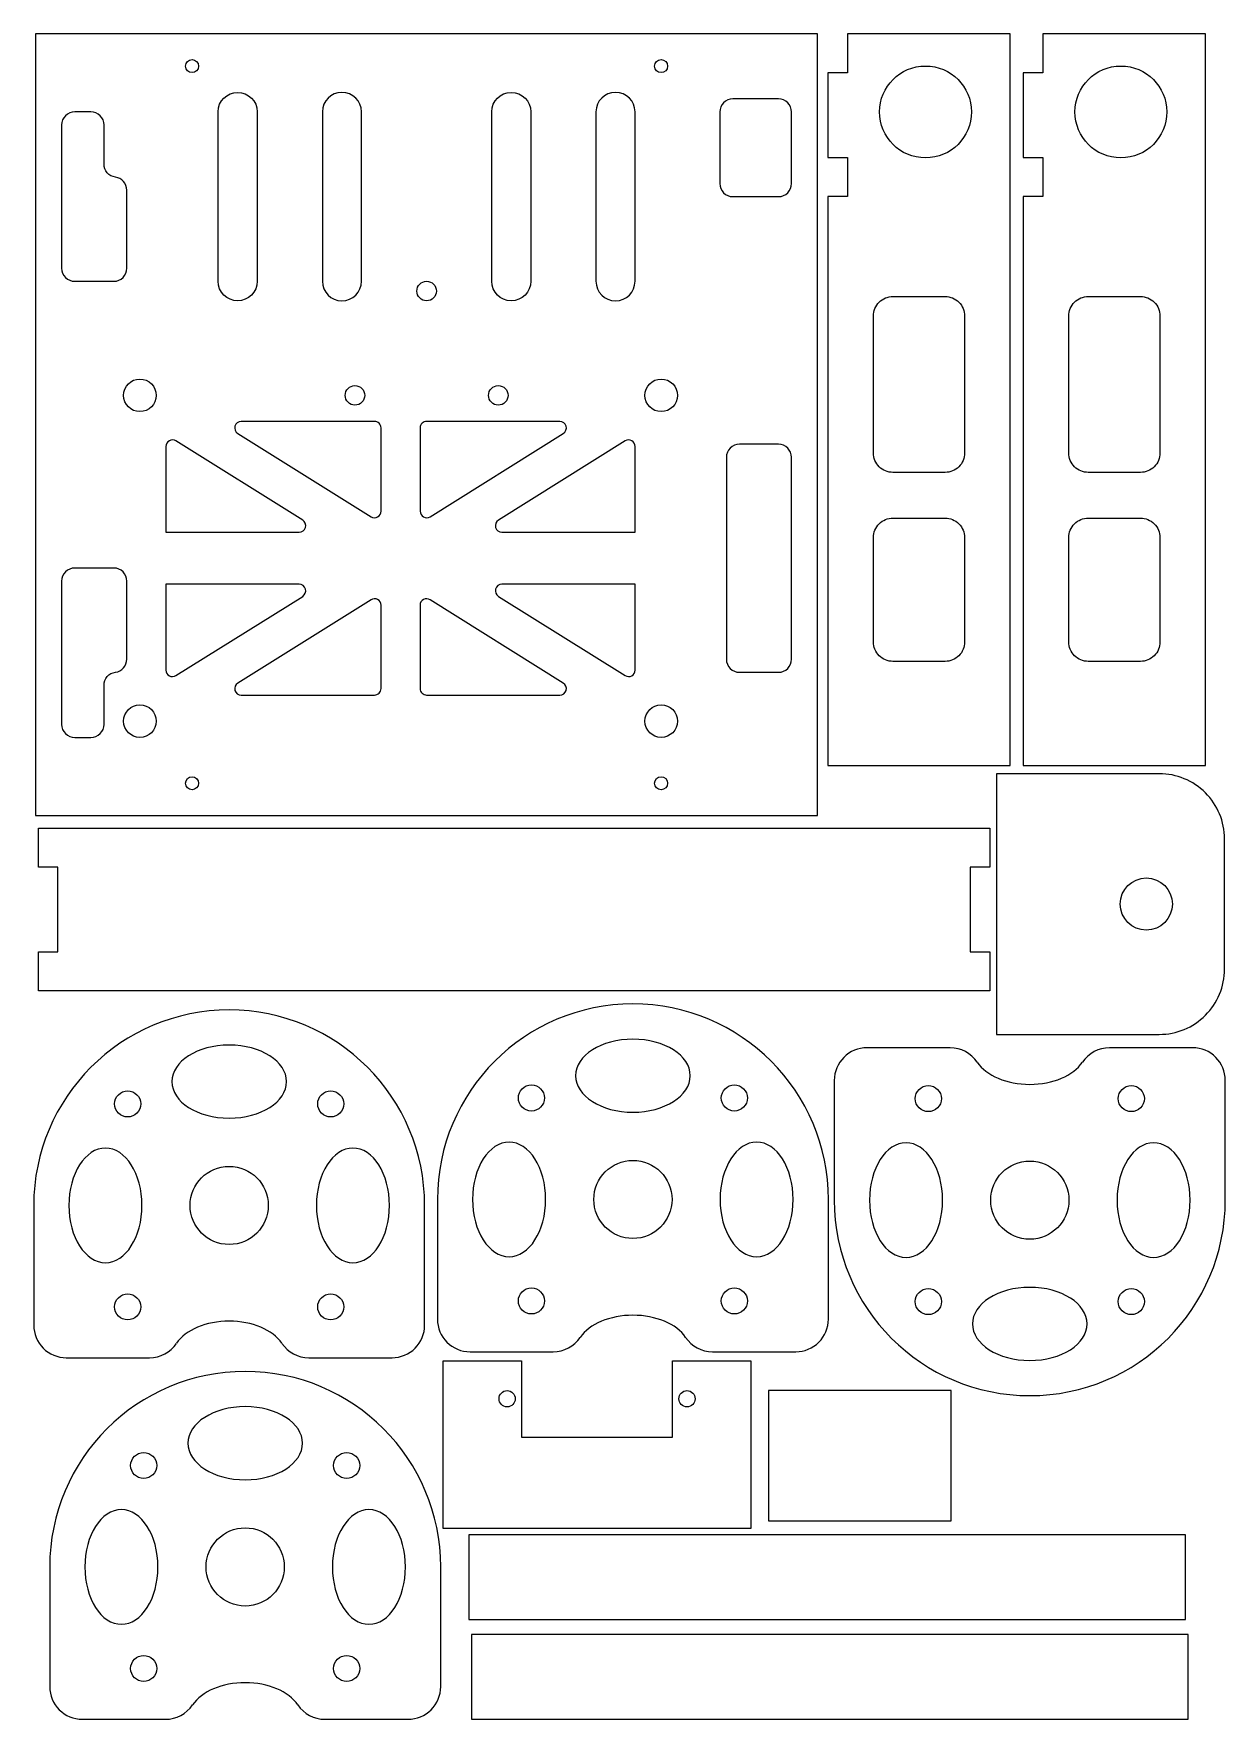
# Model space of a CAD drawing. Header units: millimetres. Extents: x 2 to 185, y 1 to 260.
import ezdxf

# ---------------------------------------------------------------- set-up
doc = ezdxf.new("R2010")
doc.units = ezdxf.units.MM

msp = doc.modelspace()

# ---------------------------------------------------------------- linework, layer by layer
for points in [[(122.3, 259.85), (2.29, 259.85), (2.29, 139.85), (122.3, 139.85)], [(126.87, 253.84), (123.87, 253.84), (123.87, 240.84), (126.87, 240.84), (126.87, 234.84), (123.87, 234.84), (123.87, 147.52), (151.87, 147.52), (151.87, 259.84), (126.87, 259.84)], [(156.85, 253.84), (153.85, 253.84), (153.85, 240.84), (156.85, 240.84), (156.85, 234.84), (153.85, 234.84), (153.85, 147.52), (181.85, 147.52), (181.85, 259.84), (156.85, 259.84)], [(2.72, 131.94), (2.72, 137.94), (148.72, 137.94), (148.72, 131.94), (145.72, 131.94), (145.72, 118.94), (148.72, 118.94), (148.72, 112.94), (2.72, 112.94), (2.72, 118.94), (5.72, 118.94), (5.72, 131.94)], [(100.06, 56.16), (112.06, 56.16), (112.06, 30.46), (64.86, 30.46), (64.86, 56.16), (76.86, 56.16), (76.86, 44.46), (100.06, 44.46)], [(142.79, 51.65), (114.79, 51.65), (114.79, 31.65), (142.79, 31.65)], [(68.78, 16.5), (178.78, 16.5), (178.78, 29.5), (68.78, 29.5)], [(69.17, 1.17), (179.17, 1.17), (179.17, 14.17), (69.17, 14.17)]]:
    msp.add_lwpolyline(points, close=True)
for points in [[(30.3, 247.85, -1), (36.3, 247.85), (36.3, 221.85, -1), (30.3, 221.85)], [(52.3, 247.85, 1), (46.3, 247.85), (46.3, 221.85, 1), (52.3, 221.85)], [(72.29, 247.85, -1), (78.29, 247.85), (78.29, 221.85, -1), (72.29, 221.85)], [(94.29, 247.85, 1), (88.29, 247.85), (88.29, 221.85, 1), (94.29, 221.85)], [(109.3, 249.85, 0.414214), (107.3, 247.85), (107.3, 236.85, 0.414214), (109.3, 234.85), (116.3, 234.85, 0.414214), (118.3, 236.85), (118.3, 247.85, 0.414214), (116.3, 249.85)], [(141.87, 219.52, -0.414214), (144.87, 216.52), (144.87, 195.52, -0.414214), (141.87, 192.52), (133.87, 192.52, -0.414214), (130.87, 195.52), (130.87, 216.52, -0.414214), (133.87, 219.52)], [(171.85, 219.52, -0.414214), (174.85, 216.52), (174.85, 195.52, -0.414214), (171.85, 192.52), (163.85, 192.52, -0.414214), (160.85, 195.52), (160.85, 216.52, -0.414214), (163.85, 219.52)], [(55.3, 186.56), (55.3, 199.35, 0.414214), (54.3, 200.35), (33.85, 200.35, 0.753517), (33.32, 198.5), (53.77, 185.72, 0.589077)], [(62.83, 185.72), (83.28, 198.5, 0.753517), (82.75, 200.35), (62.3, 200.35, 0.414214), (61.3, 199.35), (61.3, 186.56, 0.589077)], [(118.3, 194.85, 0.414214), (116.3, 196.85), (110.3, 196.85, 0.414214), (108.3, 194.85), (108.3, 163.85, 0.414214), (110.3, 161.85), (116.3, 161.85, 0.414214), (118.3, 163.85)], [(130.87, 182.52, -0.414214), (133.87, 185.52), (141.87, 185.52, -0.414214), (144.87, 182.52), (144.87, 166.52, -0.414214), (141.87, 163.52), (133.87, 163.52, -0.414214), (130.87, 166.52)], [(160.85, 182.52, -0.414214), (163.85, 185.52), (171.85, 185.52, -0.414214), (174.85, 182.52), (174.85, 166.52, -0.414214), (171.85, 163.52), (163.85, 163.52, -0.414214), (160.85, 166.52)], [(55.3, 159.35), (55.3, 172.13, 0.589077), (53.77, 172.98), (33.32, 160.2, 0.753517), (33.85, 158.35), (54.3, 158.35, 0.414214)], [(62.3, 158.35), (82.75, 158.35, 0.753517), (83.28, 160.2), (62.83, 172.98, 0.589077), (61.3, 172.13), (61.3, 159.35, 0.414214)], [(174.75, 106.28, 0.414214), (184.75, 116.28), (184.75, 136.28, 0.414214), (174.75, 146.28), (149.75, 146.28), (149.75, 106.28)]]:
    msp.add_lwpolyline(points, format="xyb", close=True)
for points in [[(12.79, 239.82), (12.79, 245.85, 0.414214), (10.79, 247.85), (8.29, 247.85, 0.414214), (6.29, 245.85), (6.29, 223.85, 0.414214), (8.29, 221.85), (14.29, 221.85, 0.414214), (16.29, 223.85), (16.29, 235.85, 0.377964), (14.54, 237.83)], [(22.3, 183.35), (42.75, 183.35, 0.753517), (43.28, 185.2), (23.83, 197.35, 0.589077), (22.3, 196.51), (22.3, 183.35)], [(94.3, 183.35), (94.3, 196.51, 0.589077), (92.77, 197.35), (73.32, 185.2, 0.753517), (73.85, 183.35), (94.3, 183.35)], [(14.54, 161.86, 0.377964), (16.29, 163.85), (16.29, 175.85, 0.414214), (14.29, 177.85), (8.29, 177.85, 0.414214), (6.29, 175.85), (6.29, 153.85, 0.414214), (8.29, 151.85), (10.79, 151.85, 0.414214), (12.79, 153.85), (12.79, 159.88)], [(22.3, 175.35), (22.3, 162.19, 0.589077), (23.83, 161.34), (43.28, 173.5, 0.753517), (42.75, 175.35), (22.3, 175.35)], [(94.3, 175.35), (73.85, 175.35, 0.753517), (73.32, 173.5), (92.77, 161.34, 0.589077), (94.3, 162.19), (94.3, 175.35)], [(40.09, 58.86, 0.249636), (44.23, 56.66), (57, 56.66, 0.414214), (62, 61.66), (62, 80.03, 1), (2, 80.03), (2, 61.66, 0.414214), (7, 56.66), (19.77, 56.66, 0.249636), (23.91, 58.86)], [(102.04, 59.78, 0.249636), (106.19, 57.57), (118.96, 57.57, 0.414214), (123.96, 62.57), (123.96, 80.95, 1), (63.96, 80.95), (63.96, 62.57, 0.414214), (68.96, 57.57), (81.72, 57.57, 0.249636), (85.87, 59.78)], [(146.79, 102.01, 0.249636), (142.64, 104.22), (129.87, 104.22, 0.414214), (124.87, 99.22), (124.87, 80.84, 1), (184.87, 80.84), (184.87, 99.22, 0.414214), (179.87, 104.22), (167.11, 104.22, 0.249636), (162.96, 102.01)], [(42.54, 3.38, 0.249636), (46.69, 1.17), (59.46, 1.17, 0.414214), (64.46, 6.17), (64.46, 24.55, 1), (4.46, 24.55), (4.46, 6.17, 0.414214), (9.46, 1.17), (22.22, 1.17, 0.249636), (26.37, 3.38)]]:
    msp.add_lwpolyline(points, format="xyb")
for centre, radius in [((26.3, 254.87), 1), ((98.29, 254.87), 1), ((138.87, 247.84), 7.05), ((168.85, 247.84), 7.05), ((62.3, 220.35), 1.5), ((18.3, 204.35), 2.5), ((51.3, 204.35), 1.5), ((73.3, 204.35), 1.5), ((98.3, 204.35), 2.5), ((18.3, 154.35), 2.5), ((98.3, 154.35), 2.5), ((26.3, 144.82), 1), ((98.29, 144.82), 1), ((172.75, 126.28), 4), ((78.38, 96.52), 2), ((109.53, 96.52), 2), ((139.3, 96.42), 2), ((170.45, 96.42), 2), ((16.42, 95.61), 2), ((47.58, 95.61), 2), ((32, 80.03), 6), ((93.96, 80.95), 6), ((154.87, 80.84), 6), ((78.38, 65.37), 2), ((109.53, 65.37), 2), ((139.3, 65.27), 2), ((170.45, 65.27), 2), ((16.42, 64.46), 2), ((47.58, 64.46), 2), ((74.66, 50.36), 1.25), ((102.26, 50.36), 1.25), ((18.88, 40.12), 2), ((50.03, 40.12), 2), ((34.46, 24.55), 6), ((18.88, 8.97), 2), ((50.03, 8.97), 2)]:
    msp.add_circle(centre, radius)
at = {"extrusion": (0, 0, -1)}
for centre, start, end in [((-14.79, 239.82), 277.1808, 0), ((-14.79, 159.88), 0, 82.8192)]:
    msp.add_arc(centre, 2, start, end, dxfattribs=at)
for centre, major_axis, start_param, end_param in [((32, 99.03), (8.8, 0), -1.570796, 4.712389), ((93.96, 99.94), (8.8, 0), -1.570796, 4.712389), ((154.87, 104.22), (-8.8, 0), 0.405026, 2.736567), ((13.01, 80.03), (0, 8.8), -1.570796, 4.712389), ((50.99, 80.03), (0, -8.8), -1.570796, 4.712389), ((74.96, 80.95), (0, 8.8), -1.570796, 4.712389), ((112.95, 80.95), (0, -8.8), -1.570796, 4.712389), ((135.88, 80.84), (0, 8.8), -1.570796, 4.712389), ((173.87, 80.84), (0, -8.8), -1.570796, 4.712389), ((154.87, 61.85), (-8.8, 0), -1.570796, 4.712389), ((32, 56.66), (8.8, 0), 0.405026, 2.736567), ((93.96, 57.57), (8.8, 0), 0.405026, 2.736567), ((34.46, 43.54), (8.8, 0), -1.570796, 4.712389), ((15.46, 24.55), (0, 8.8), -1.570796, 4.712389), ((53.45, 24.55), (0, -8.8), -1.570796, 4.712389), ((34.46, 1.17), (8.8, 0), 0.405026, 2.736567)]:
    msp.add_ellipse(centre, major_axis=major_axis, ratio=0.63721, start_param=start_param, end_param=end_param)

doc.saveas('drawing.dxf')
